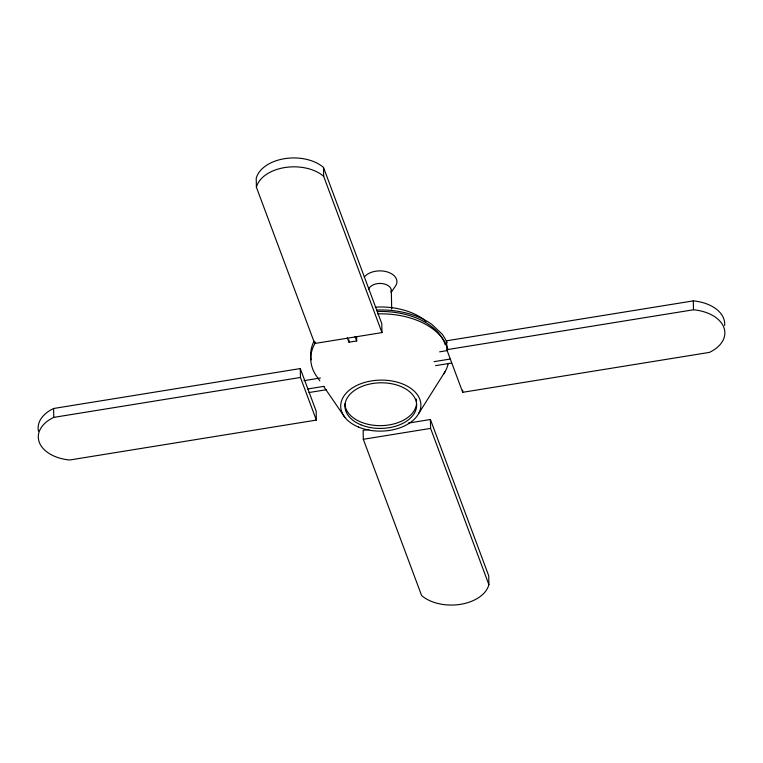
<?xml version="1.0" encoding="UTF-8"?>
<svg xmlns="http://www.w3.org/2000/svg" width="763" height="763" viewBox="0 0 763 763"><rect width="100%" height="100%" fill="white"/><g stroke="black" fill="none" stroke-linecap="round" stroke-linejoin="round"><path stroke-width="1.14" d="M418.753 413.403L445.315 371.266M391.285 292.191L395.005 286.735A17.282 10.997 -1.1 0 0 387.566 272.01A17.282 10.997 -1.1 0 0 364.285 277.007M314.699 343.493L381.977 332.601L381.805 323.712L323.502 167.44A37.454 23.825 -1.1 0 0 284.561 158.675A37.454 23.825 -1.1 0 0 256.225 178.323L256.397 187.212L314.699 343.493L314.661 341.271M347.346 337.809L348.987 342.206L356.693 340.956L356.607 336.512M724.631 325.505A37.454 23.825 -1.1 0 0 693.319 300.88L446.651 340.794L446.813 349.692L462.721 392.306L709.399 352.392A37.454 23.825 -1.1 0 0 723.868 327.451A37.454 23.825 -1.1 0 0 693.491 309.768L446.813 349.692M53.601 408.491L300.279 368.577L316.187 411.2L316.349 420.089L69.681 460.003A37.454 23.825 -1.1 0 1 39.304 442.321A37.454 23.825 -1.1 0 1 53.772 417.38L53.601 408.491A37.454 23.825 -1.1 0 0 38.465 431.143M439.641 351.829L447.652 350.532M53.772 417.38L300.45 377.466L316.349 420.089M303.97 380.67L320.403 378.009M434.08 361.652L450.113 359.058M435.578 365.649L451.601 363.054M307.661 388.987L324.103 386.326M308.986 392.535L326.602 389.693M368.939 429.455L363.14 430.399L363.312 439.288L421.624 595.56A37.454 23.825 -1.1 0 0 460.556 604.325A37.454 23.825 -1.1 0 0 488.892 584.677L488.73 575.788L430.418 419.507L408.377 423.074M363.312 439.288L430.59 428.396L488.892 584.677M425.84 321.49L423.312 319.115A58.074 36.939 -1.1 0 0 375.291 307.146M319.821 380.832L317.847 377.952A69.137 43.977 -1.1 0 1 315.577 342.434M323.77 386.583L344.819 417.285M323.502 167.44L323.665 176.329L381.977 332.601M355.053 336.559L356.693 340.956M693.319 300.88L693.491 309.768M462.674 390.084L462.721 392.306M430.418 419.507L430.59 428.396M391.324 290.283L391.686 309.206M348.949 339.983L348.987 342.206M300.279 368.577L300.45 377.466M416.522 403.942A35.851 22.804 -1.1 0 1 379.917 425.649A35.851 22.804 -1.1 0 1 344.905 403.713M416.188 398.982A35.851 22.804 -1.1 0 1 416.522 400.956M311.151 359.859A69.137 43.977 -1.1 0 1 313.812 341.605M376.493 310.055A69.137 43.977 -1.1 0 1 431.829 324.389L441.844 333.822A69.137 43.977 -1.1 0 1 446.908 342.616M448.291 363.398A69.137 43.977 -1.1 0 1 443.57 374.213M377.704 313.898A69.137 43.977 -1.1 0 1 447.7 348.519M377.265 311.523A66.782 42.48 -1.1 0 1 445.315 344.952M368.558 289.33A11.521 7.325 -1.1 0 1 382.273 283.569A11.521 7.325 -1.1 0 1 391.076 292.191M256.397 187.212A37.454 23.825 -1.1 0 1 284.733 167.564A37.454 23.825 -1.1 0 1 323.665 176.329M358.486 427.061A40.096 25.503 -1.1 0 0 420.804 406.851A40.096 25.503 -1.1 0 0 363.102 382.931A40.096 25.503 -1.1 0 0 358.486 427.061M360.851 424.791A35.851 22.804 -1.1 0 0 416.569 406.717A35.851 22.804 -1.1 0 0 364.981 385.325A35.851 22.804 -1.1 0 0 360.851 424.791"/></g></svg>
